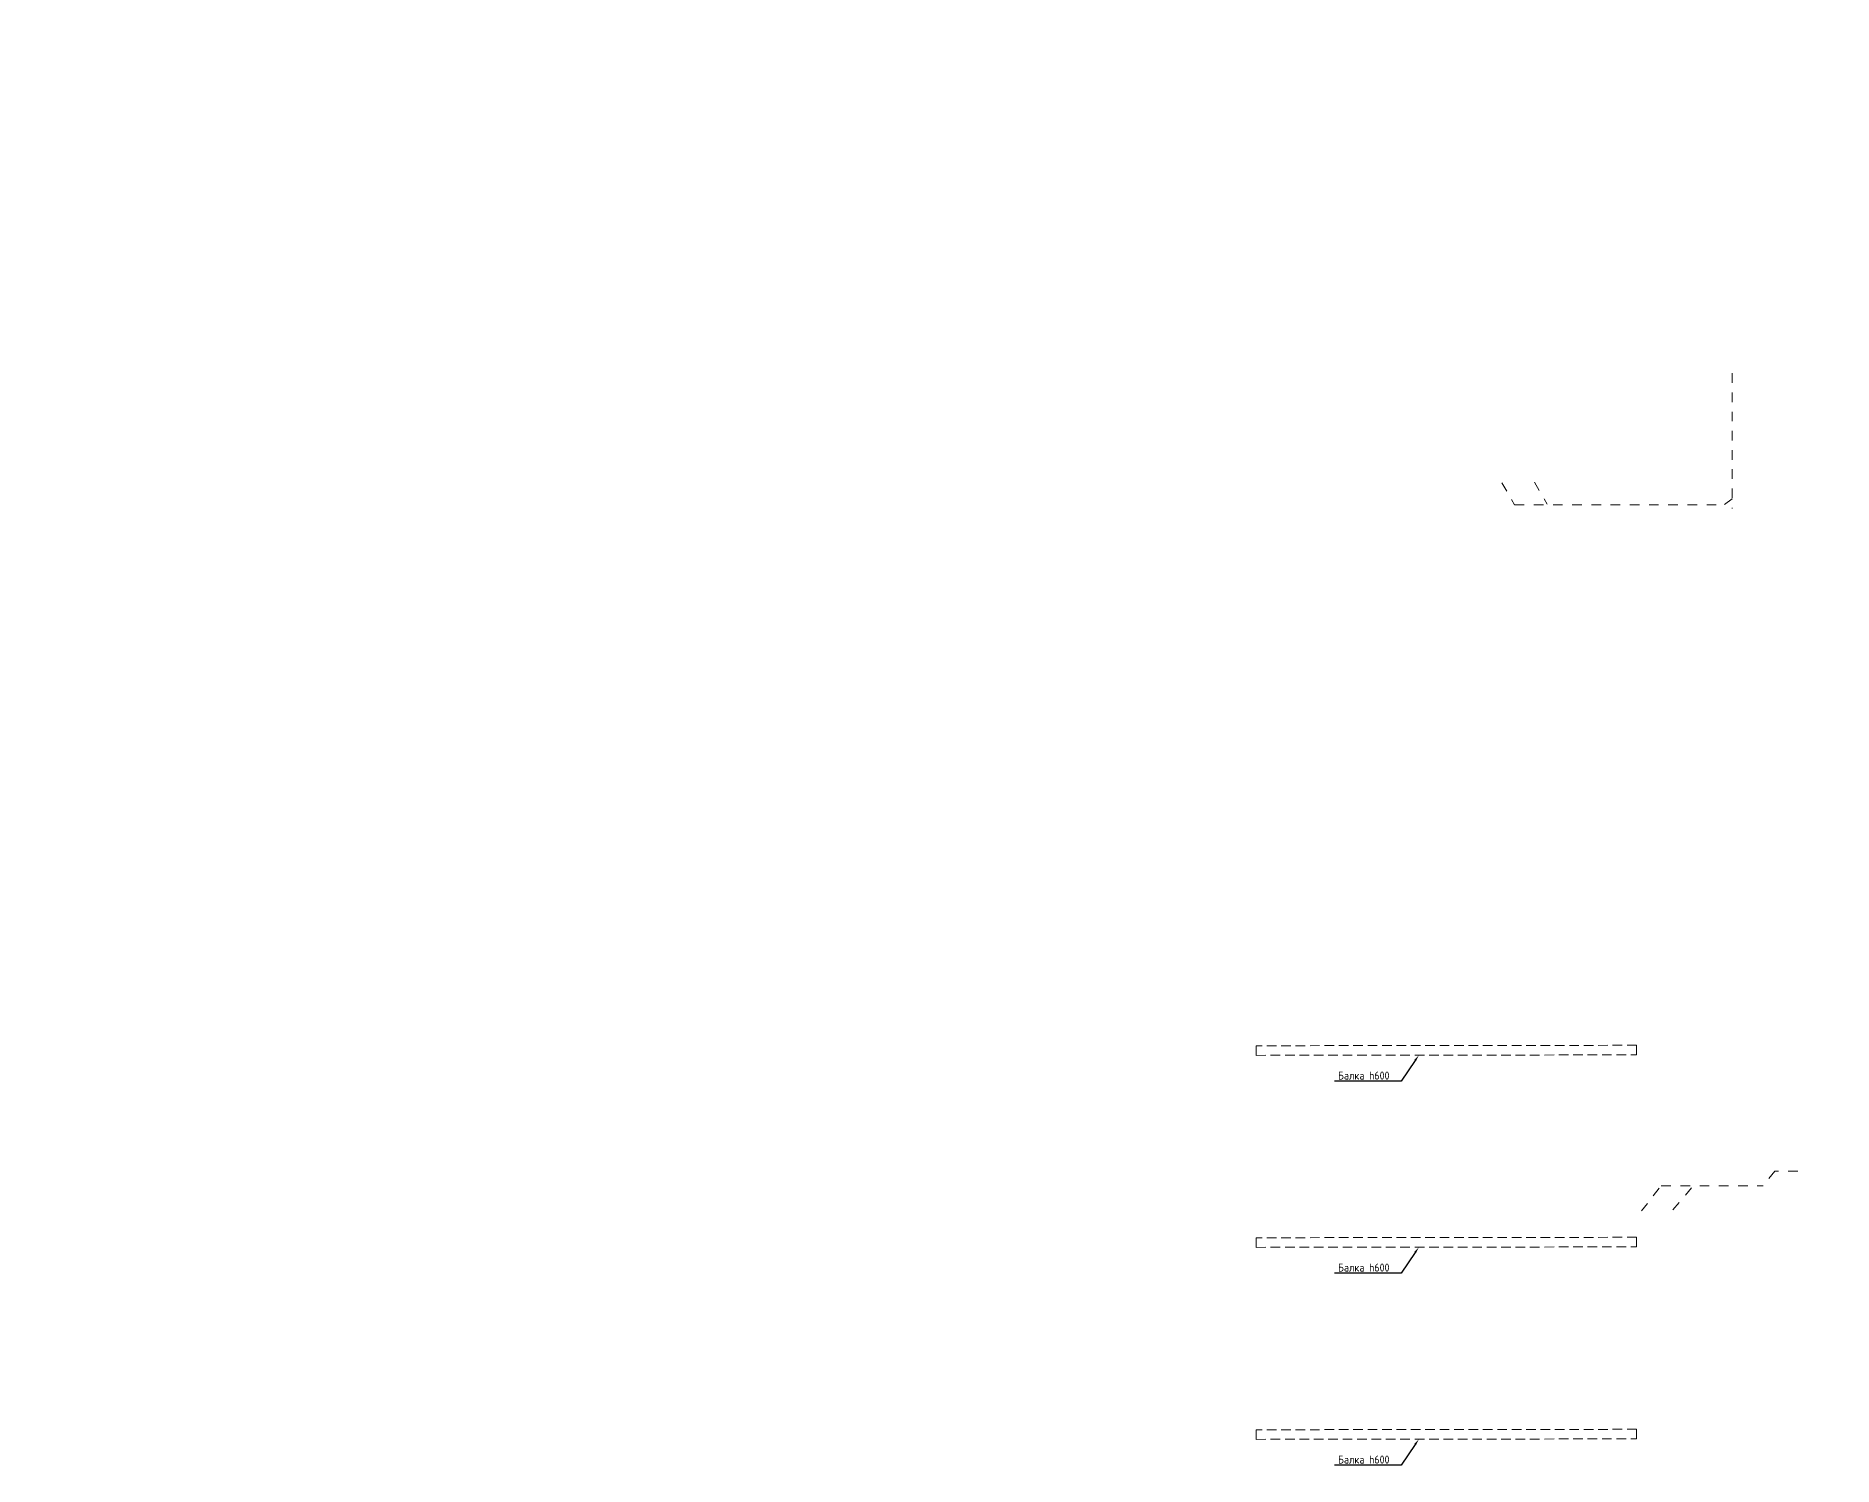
# Model space of a CAD drawing. Header units: millimetres. Extents: x -354900 to 8840672, y 0 to 292181.
# Drawn here: x 19847 to 75978, y 87615 to 132307 of the extents above; entities that cross this region are included whole.
import ezdxf
from ezdxf import colors
from ezdxf.entities.mleader import LeaderData, LeaderLine
from ezdxf.math import Vec2, Vec3

# ---------------------------------------------------------------- set-up
doc = ezdxf.new("R2010")
doc.units = ezdxf.units.MM
doc.header["$MEASUREMENT"] = 0
doc.linetypes.add('ADSK_Скрыто', pattern=[6, 3, -3])
doc.linetypes.add('ADSK_Штрих_ш3 п1_5', pattern=[4.5, 3, -1.5])
doc.layers.add('_Скрыто_', color=7, linetype='ADSK_Скрыто', lineweight=9)
doc.styles.add('ISOCPEUR_2', font='isocpeur.ttf', dxfattribs={"width": 0.9, "height": 300})

msp = doc.modelspace()

# ---------------------------------------------------------------- linework, layer by layer
at = {"layer": '_Скрыто_', "ltscale": 100}
for p, q in [((72829.6, 121763.1), (72829.6, 117538.7)), ((65636, 118342.6), (66030.9, 117658.7)), ((66652.1, 118359.3), (67047, 117675.3)), ((66030.9, 117658.7), (72576, 117658.7)), ((72829.6, 117843.7), (72576, 117658.7)), ((74163.5, 96831), (73791.6, 96377)), ((74874, 96831), (74163.5, 96831)), ((69995.2, 95587.7), (70611.9, 96377)), ((70611.9, 96377), (73791.6, 96377)), ((70976.6, 95620), (71618.5, 96377))]:
    msp.add_line(p, q, dxfattribs=at)
at = {"layer": '_Скрыто_', "color": 3, "linetype": 'ADSK_Штрих_ш3 п1_5', "lineweight": 13, "ltscale": 100}
for points in [[(57962.3, 100450.7), (69842.4, 100464.5), (69842.4, 100764.5), (57962.3, 100750.7)], [(57962.3, 94450.7), (69842.4, 94464.5), (69842.4, 94764.5), (57962.3, 94750.7)], [(57962.3, 88450.7), (69842.4, 88464.5), (69842.4, 88764.5), (57962.3, 88750.7)]]:
    msp.add_lwpolyline(points, close=True, dxfattribs=at)

# ---------------------------------------------------------------- leaders
at = {"layer": '_Скрыто_', "linetype": 'ByBlock', "lineweight": 13, "ltscale": 100}
ml = msp.add_multileader_mtext('Standard', dxfattribs=at)
ml.set_content('Балка h600', color=256, style='ISOCPEUR_2')
ml.set_leader_properties()
ml.build(insert=Vec2(0, 0))
ml.multileader.update_dxf_attribs({"text_left_attachment_type": 6, "text_right_attachment_type": 6, "dogleg_length": 374, "arrow_head_size": 200})
ctx = ml.context
ctx.base_point, ctx.char_height, ctx.arrow_head_size, ctx.landing_gap_size, ctx.plane_origin = Vec3(60495.5, 99643.4), 250, 200, 20, Vec3(54085.1, 94555.4)
ctx.left_attachment, ctx.right_attachment = 6, 6
notes = []
notes.append((ctx, [(0, (1, 1, 0), (62484.5, 99643.4), (-1, 0), 374, [(0, [(63039.9, 100456.6)], 0, [])])]))
ctx.mtext.insert, ctx.mtext.width, ctx.mtext.flow_direction = Vec3(60515.5, 99943.4), 5515.858, 5
ml = msp.add_multileader_mtext('Standard', dxfattribs=at)
ml.set_content('Балка h600', color=256, style='ISOCPEUR_2')
ml.set_leader_properties()
ml.build(insert=Vec2(0, 0))
ml.multileader.update_dxf_attribs({"text_left_attachment_type": 6, "text_right_attachment_type": 6, "dogleg_length": 374, "arrow_head_size": 200})
ctx = ml.context
ctx.base_point, ctx.char_height, ctx.arrow_head_size, ctx.landing_gap_size, ctx.plane_origin = Vec3(60495.5, 93643.4), 250, 200, 20, Vec3(54085.1, 88555.4)
ctx.left_attachment, ctx.right_attachment = 6, 6
notes.append((ctx, [(0, (1, 1, 0), (62484.5, 93643.4), (-1, 0), 374, [(0, [(63039.9, 94456.6)], 0, [])])]))
ctx.mtext.insert, ctx.mtext.width, ctx.mtext.flow_direction = Vec3(60515.5, 93943.4), 5515.858, 5
ml = msp.add_multileader_mtext('Standard', dxfattribs=at)
ml.set_content('Балка h600', color=256, style='ISOCPEUR_2')
ml.set_leader_properties()
ml.build(insert=Vec2(0, 0))
ml.multileader.update_dxf_attribs({"text_left_attachment_type": 6, "text_right_attachment_type": 6, "dogleg_length": 374, "arrow_head_size": 200})
ctx = ml.context
ctx.base_point, ctx.char_height, ctx.arrow_head_size, ctx.landing_gap_size, ctx.plane_origin = Vec3(60495.5, 87643.4), 250, 200, 20, Vec3(54085.1, 82555.4)
ctx.left_attachment, ctx.right_attachment = 6, 6
notes.append((ctx, [(0, (1, 1, 0), (62484.5, 87643.4), (-1, 0), 374, [(0, [(63039.9, 88456.6)], 0, [])])]))
ctx.mtext.insert, ctx.mtext.width, ctx.mtext.flow_direction = Vec3(60515.5, 87943.4), 5515.858, 5
for ctx, leaders in notes:
    for number, flags, end, landing, length, lines in leaders:
        leader = LeaderData()
        leader.index, (leader.has_last_leader_line, leader.has_dogleg_vector, leader.attachment_direction) = number, flags
        leader.last_leader_point, leader.dogleg_vector, leader.dogleg_length = Vec3(end), Vec3(landing), length
        for number, points, colour, breaks in lines:
            line = LeaderLine()
            line.index, line.vertices, line.color, line.breaks = number, Vec3.list(points), colors.encode_raw_color(colour), breaks
            leader.lines.append(line)
        ctx.leaders.append(leader)

doc.saveas('drawing.dxf')
